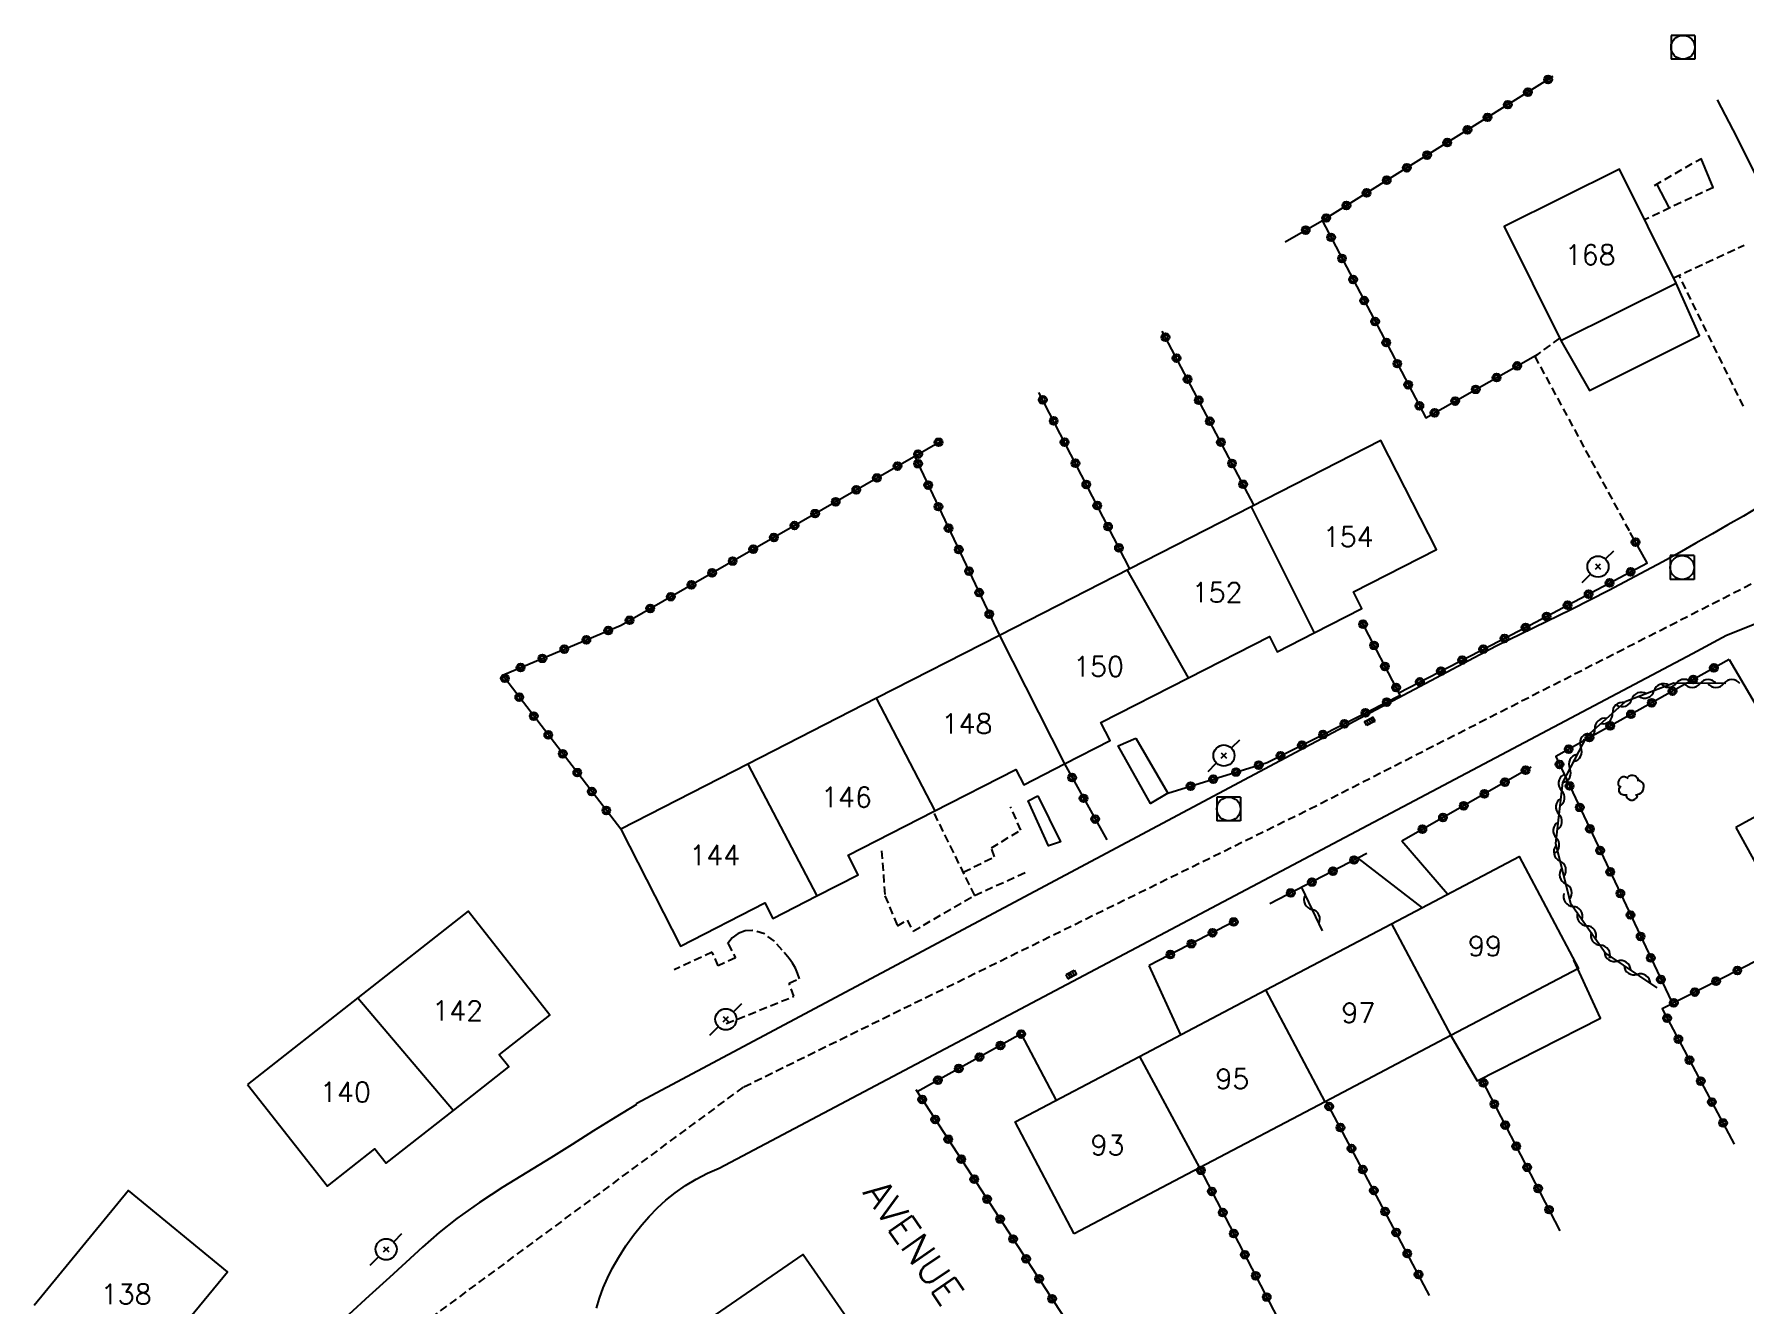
# Model space of a CAD drawing. Header units: millimetres. Extents: x 164000 to 165000, y 151998 to 153000.
# Drawn here: x 164154.3 to 164262.3, y 152286.3 to 152366.4 of the extents above; entities that cross this region are included whole.
import ezdxf
from ezdxf.enums import TextEntityAlignment as Align

# ---------------------------------------------------------------- set-up
doc = ezdxf.new("R2010")
doc.units = ezdxf.units.MM
doc.linetypes.add('DASHED', pattern=[0.75, 0.5, -0.25])
doc.layers.get('0').update_dxf_attribs({"linetype": 'CONTINUOUS'})
for name, color, linetype in [('W0001', 6, 'DASHED'), ('W0008', 7, 'CONTINUOUS'), ('W0014', 7, 'CONTINUOUS'), ('W0017', 7, 'CONTINUOUS'), ('W0101', 7, 'CONTINUOUS'), ('W0105', 7, 'CONTINUOUS'), ('W0112', 1, 'DASHED'), ('W0300', 7, 'CONTINUOUS'), ('W0310', 3, 'CONTINUOUS'), ('W0323', 7, 'CONTINUOUS'), ('W0401', 7, 'CONTINUOUS'), ('W0420', 7, 'CONTINUOUS'), ('W0473', 7, 'CONTINUOUS'), ('W0989', 7, 'CONTINUOUS'), ('W0991', 7, 'CONTINUOUS'), ('W1102', 7, 'CONTINUOUS')]:
    doc.layers.add(name, color=color, linetype=linetype)
doc.styles.get("Standard").update_dxf_attribs({"font": 'romans.shx', "width": 0.85})

# ---------------------------------------------------------------- blocks, each defined once
blk = doc.blocks.new('T473')
for p, q in [((-0.166667, 0.166667), (0.166667, -0.166667)), ((-0.166667, -0.166667), (0.166667, 0.166667)), ((0.500001, 0.500001), (1.000002, 1.000002)), ((-1.000002, -1.000002), (-0.500001, -0.500001))]:
    blk.add_line(p, q)
blk.add_ellipse((0, 0), major_axis=(0.471405, 0.471405), ratio=1, start_param=5.4977871438, end_param=11.780972451)
blk = doc.blocks.new('T300')
for p, q in [((-0.8, 0.51), (-0.86, 0.34)), ((-0.86, 0.34), (-0.86, 0.17)), ((-0.86, 0.17), (-0.74, 0.06)), ((-0.69, 0.63), (-0.8, 0.51)), ((-0.8, -0.06), (-0.74, 0.06)), ((-0.74, 0.06), (-0.69, 0.11)), ((-0.57, 0.69), (-0.69, 0.63)), ((-0.46, 0.69), (-0.57, 0.69)), ((-0.29, 0.63), (-0.46, 0.69)), ((-0.29, 0.63), (-0.17, 0.74)), ((-0.23, 0.57), (-0.29, 0.63)), ((-0.17, 0.74), (-0.06, 0.8)), ((-0.06, 0.8), (0.06, 0.8)), ((0.06, 0.8), (0.23, 0.74)), ((0.23, 0.74), (0.34, 0.63)), ((0.34, 0.63), (0.4, 0.51)), ((0.46, 0.46), (0.34, 0.46)), ((0.4, 0.51), (0.4, 0.46)), ((0.57, 0.4), (0.46, 0.46)), ((0.57, 0.4), (0.69, 0.29)), ((0.69, 0.29), (0.74, 0.17)), ((0.74, 0.06), (0.69, -0.17)), ((0.74, 0.17), (0.74, 0.06)), ((-0.8, -0.17), (-0.8, -0.06)), ((-0.8, -0.23), (-0.8, -0.17)), ((-0.74, -0.34), (-0.8, -0.23)), ((-0.69, -0.4), (-0.74, -0.34)), ((-0.51, -0.46), (-0.69, -0.4)), ((-0.4, -0.46), (-0.51, -0.46)), ((-0.4, -0.46), (-0.34, -0.46)), ((-0.34, -0.46), (-0.34, -0.4)), ((-0.34, -0.51), (-0.34, -0.46)), ((-0.29, -0.63), (-0.34, -0.51)), ((-0.17, -0.74), (-0.29, -0.63)), ((-0.06, -0.8), (-0.17, -0.74)), ((0.06, -0.8), (-0.06, -0.8)), ((0.17, -0.74), (0.06, -0.8)), ((0.23, -0.69), (0.17, -0.74)), ((0.29, -0.46), (0.23, -0.46)), ((0.29, -0.63), (0.23, -0.69)), ((0.46, -0.4), (0.29, -0.46)), ((0.34, -0.51), (0.29, -0.63)), ((0.34, -0.51), (0.34, -0.46)), ((0.57, -0.34), (0.46, -0.4)), ((0.63, -0.29), (0.57, -0.34)), ((0.69, -0.17), (0.63, -0.29))]:
    blk.add_line(p, q)
blk = doc.blocks.new('T420')
for p, q in [((0.75, 0.75), (-0.75, 0.75)), ((-0.75, 0.75), (-0.75, -0.75)), ((0.75, 0.75), (0.75, -0.75)), ((0.75, -0.75), (-0.75, -0.75))]:
    blk.add_line(p, q)
blk.add_ellipse((0, 0), major_axis=(-0.53, 0.53), ratio=1, start_param=3.926991, end_param=10.210176)
blk = doc.blocks.new('T401')
for p, q in [((-0.3, 0.3), (0, 0.3)), ((-0.3, -0.25), (-0.3, 0.3)), ((-0.3, 0.15), (0, 0.15)), ((-0.3, 0), (0, 0)), ((0, 0.3), (0, -0.25)), ((-0.3, -0.15), (0, -0.15)), ((-0.3, -0.25), (-0.3, -0.3)), ((-0.3, -0.3), (0, -0.3)), ((0, -0.3), (0, -0.25))]:
    blk.add_line(p, q)
blk = doc.blocks.new('t323o')
at = {"color": 0, "linetype": 'Continuous'}
for radius in [0.25, 0.15]:
    blk.add_circle((0, 0), radius, dxfattribs=at)
blk = doc.blocks.new('t310o')
at = {"color": 0, "linetype": 'Continuous'}
for centre, start, end in [((-0.5, 0.38), 216.8699, 323.1304), ((0.5, -0.37), 36.8699, 143.1303)]:
    blk.add_arc(centre, 0.625, start, end, dxfattribs=at)

msp = doc.modelspace()

# ---------------------------------------------------------------- linework, layer by layer
at = {"layer": 'W0001'}
msp.add_lwpolyline([(164178.78, 152284.99), (164199.12, 152300.01), (164234.82, 152317.54), (164273.33, 152337.17)], dxfattribs=at)
at = {"layer": 'W0008'}
for points in [[(164260.51, 152362.27), (164261.75, 152359.89), (164263, 152357.4)], [(164263.14, 152336.6), (164262.18, 152336.01), (164261.19, 152335.46), (164260.22, 152334.9), (164259.18, 152334.3), (164258.13, 152333.7), (164257.08, 152333.13), (164256.02, 152332.56), (164253.68, 152331.33), (164251.32, 152330.13), (164248.96, 152328.96), (164246.58, 152327.81)], [(164258.96, 152327.35), (164261.11, 152328.51), (164263.38, 152329.4), (164266.1, 152329.94), (164268.29, 152329.94), (164270.71, 152329.72), (164272.63, 152329.48), (164274.57, 152328.51), (164275.73, 152327.62), (164277.51, 152326.08)], [(164246.58, 152327.81), (164234.88, 152321.61), (164192.32, 152298.93)], [(164197.55, 152294.88), (164258.96, 152327.35)], [(164192.35, 152298.9), (164190.99, 152298.07), (164189.63, 152297.23), (164188.28, 152296.38), (164186.93, 152295.53), (164185.43, 152294.6), (164183.92, 152293.68), (164182.44, 152292.72), (164181, 152291.7), (164179.89, 152290.82), (164178.84, 152289.89), (164177.8, 152288.93), (164176.76, 152287.98), (164175.47, 152286.82), (164174.19, 152285.65)], [(164189.81, 152286.04), (164190.02, 152286.68), (164190.25, 152287.32), (164190.51, 152287.94), (164190.81, 152288.55), (164191.22, 152289.27), (164191.67, 152289.97), (164192.15, 152290.65), (164192.67, 152291.3), (164193.15, 152291.84), (164193.66, 152292.37), (164194.2, 152292.86), (164194.78, 152293.32), (164195.43, 152293.78), (164196.11, 152294.19), (164196.82, 152294.56), (164197.55, 152294.88)]]:
    msp.add_lwpolyline(points, dxfattribs=at)
at = {"layer": 'W0014'}
for points in [[(164261.28, 152326.97), (164264.62, 152321.26)], [(164243.51, 152312.16), (164240.62, 152315.51)], [(164237.85, 152314.44), (164241.9, 152311.31)]]:
    msp.add_lwpolyline(points, dxfattribs=at)
at = {"layer": 'W0017'}
for points in [[(164226.68, 152303.29), (164224.68, 152307.67)], [(164216.6, 152303.34), (164218.81, 152299.15)]]:
    msp.add_lwpolyline(points, dxfattribs=at)
at = {"layer": 'W0101'}
for points in [[(164257.93, 152350.71), (164254.36, 152357.9), (164247.08, 152354.29), (164250.65, 152347.09)], [(164250.65, 152347.09), (164252.46, 152343.93), (164259.41, 152347.4), (164257.93, 152350.71)], [(164235.1, 152328.65), (164238.11, 152330.19), (164237.58, 152331.23), (164242.82, 152333.91), (164239.31, 152340.78), (164231.13, 152336.6)], [(164231.13, 152336.6), (164223.46, 152332.68)], [(164223.46, 152332.68), (164215.24, 152328.48)], [(164227.16, 152325.81), (164232.27, 152328.42), (164232.76, 152327.45), (164235.1, 152328.65)], [(164215.24, 152328.48), (164207.49, 152324.52)], [(164219.34, 152320.38), (164222.22, 152321.86), (164221.64, 152322.99), (164227.16, 152325.81)], [(164207.49, 152324.52), (164199.37, 152320.36)], [(164199.37, 152320.36), (164191.35, 152316.26)], [(164211.08, 152317.37), (164216.28, 152320.03), (164216.77, 152319.07), (164219.34, 152320.38)], [(164275.9, 152314.45), (164272.81, 152320.05), (164269.78, 152318.37), (164268.75, 152320.24), (164261.7, 152316.36)], [(164203.72, 152312.05), (164206.33, 152313.38), (164205.7, 152314.62), (164211.08, 152317.37)], [(164191.35, 152316.26), (164195.12, 152308.89), (164200.45, 152311.61), (164200.95, 152310.63), (164203.72, 152312.05)], [(164261.7, 152316.36), (164265.6, 152309.29)], [(164239.98, 152310.3), (164248.03, 152314.54), (164251.76, 152307.48), (164243.71, 152303.24)], [(164180.79, 152298.52), (164184.28, 152301.27), (164183.68, 152302.03), (164186.88, 152304.54), (164181.72, 152311.1), (164174.76, 152305.62)], [(164232.04, 152306.12), (164239.98, 152310.3)], [(164243.71, 152303.24), (164245.37, 152300.38), (164253.16, 152304.35), (164251.47, 152308.01)], [(164224.08, 152301.93), (164232.04, 152306.12)], [(164174.76, 152305.62), (164167.8, 152300.15)], [(164243.71, 152303.24), (164235.78, 152299.06)], [(164219.96, 152290.73), (164216.24, 152297.8), (164224.08, 152301.93)], [(164167.8, 152300.15), (164172.84, 152293.75), (164175.83, 152296.1), (164176.55, 152295.19), (164180.79, 152298.52)], [(164235.78, 152299.06), (164227.87, 152294.9)], [(164227.87, 152294.9), (164219.96, 152290.73)], [(164161.64, 152280.39), (164164.87, 152284.32), (164163.89, 152285.12), (164166.54, 152288.34), (164160.3, 152293.46), (164154.35, 152286.22)], [(164200.17, 152277.1), (164198.56, 152279.43), (164199.69, 152280.21), (164196.39, 152284.97), (164202.85, 152289.44), (164207.8, 152282.3)]]:
    msp.add_lwpolyline(points, dxfattribs=at)
at = {"layer": 'W0105'}
for points in [[(164260.27, 152356.74), (164259.51, 152358.57)], [(164257.52, 152355.45), (164256.71, 152356.97), (164256.72, 152356.96)]]:
    msp.add_lwpolyline(points, dxfattribs=at)
for points in [[(164223.85, 152322.01), (164225.87, 152318.53), (164224.76, 152317.89), (164222.74, 152321.53)], [(164217.67, 152318.37), (164219.1, 152315.46), (164218.34, 152315.22), (164217.05, 152318.05)]]:
    msp.add_lwpolyline(points, close=True, dxfattribs=at)
at = {"layer": 'W0112'}
for points in [[(164256.56, 152356.88), (164259.52, 152358.58)], [(164260.28, 152356.75), (164255.94, 152354.71)], [(164257.77, 152351.04), (164262.22, 152353.11)], [(164262.17, 152342.94), (164258.11, 152351.2)], [(164250.58, 152347.23), (164249.01, 152346.09), (164255.02, 152334.98)], [(164207.8, 152314.89), (164208.02, 152312.06), (164208.8, 152310.17), (164209.42, 152310.52), (164209.8, 152309.82), (164213.68, 152312.09), (164211.08, 152317.37)], [(164212.96, 152313.55), (164214.92, 152314.52), (164214.73, 152315.08), (164216.59, 152316.21), (164215.94, 152317.67)], [(164213.67, 152312.08), (164217, 152313.6)], [(164202.62, 152306.83), (164202.51, 152307.17), (164202.37, 152307.5), (164202.19, 152307.81), (164201.98, 152308.1), (164201.54, 152308.64), (164201.04, 152309.2), (164200.41, 152309.66), (164199.66, 152309.88), (164199.19, 152309.85), (164198.75, 152309.69), (164198.38, 152309.41), (164198.09, 152309.04)], [(164198.12, 152309.04), (164198.58, 152308.15), (164197.5, 152307.64), (164197.12, 152308.5), (164194.72, 152307.4)], [(164198.01, 152304), (164202.27, 152305.72), (164201.98, 152306.56), (164202.62, 152306.83)]]:
    msp.add_lwpolyline(points, dxfattribs=at)
at = {"layer": 'W0310'}
for points in [[(164261.06, 152325.46), (164257.78, 152325.47), (164254.72, 152324.3), (164252.27, 152322.12), (164250.76, 152319.21), (164250.32, 152315.36), (164251.27, 152311.6), (164253.5, 152308.43), (164256.72, 152306.26)], [(164234.31, 152312.55), (164235.6, 152309.85)]]:
    msp.add_lwpolyline(points, dxfattribs=at)
at = {"layer": 'W0323'}
for points in [[(164233.26, 152353.31), (164235.58, 152354.64), (164250.18, 152363.76)], [(164235.6, 152354.66), (164242.13, 152342.21), (164249.2, 152346.24)], [(164231.31, 152336.69), (164225.51, 152347.69)], [(164223.46, 152332.68), (164217.73, 152343.82)], [(164191.35, 152316.26), (164183.88, 152325.98), (164191.38, 152329.13), (164206.75, 152337.98), (164211.49, 152340.72)], [(164209.89, 152339.79), (164215.24, 152328.48)], [(164256.11, 152333.06), (164255.02, 152334.98)], [(164240.43, 152324.87), (164248.71, 152329.13), (164256.13, 152333.07)], [(164225.87, 152318.53), (164232.12, 152320.48), (164235.66, 152322.23), (164240.51, 152324.71), (164238.06, 152329.43)], [(164261.28, 152326.97), (164250.33, 152320.85), (164257.61, 152305.43)], [(164219.34, 152320.38), (164222.01, 152315.59)], [(164248.79, 152320.18), (164240.62, 152315.51)], [(164238.41, 152314.73), (164232.29, 152311.55)], [(164230.18, 152310.5), (164224.68, 152307.67)], [(164265.6, 152309.29), (164257.04, 152304.94), (164261.6, 152296.4)], [(164216.62, 152303.35), (164210.05, 152299.7)], [(164245.63, 152300.52), (164250.6, 152290.93)], [(164209.96, 152299.85), (164224.29, 152277.84)], [(164242.38, 152286.85), (164235.86, 152299.11)], [(164227.87, 152294.9), (164234.17, 152282.76)]]:
    msp.add_lwpolyline(points, dxfattribs=at)
at = {"layer": 'W1102'}
for points in [[(164250.65, 152347.09), (164257.93, 152350.71)], [(164231.13, 152336.6), (164235.1, 152328.65)], [(164227.16, 152325.81), (164223.31, 152332.6)], [(164215.24, 152328.48), (164219.34, 152320.38)], [(164211.18, 152317.42), (164207.49, 152324.52)], [(164199.37, 152320.36), (164203.72, 152312.05)], [(164239.98, 152310.3), (164243.71, 152303.24)], [(164235.78, 152299.06), (164232.04, 152306.12)], [(164174.76, 152305.62), (164180.79, 152298.52)], [(164224.08, 152301.93), (164227.87, 152294.9)]]:
    msp.add_lwpolyline(points, dxfattribs=at)

# ---------------------------------------------------------------- block references
at = {"layer": 'W0300'}
msp.add_blockref('T300', (164255.13, 152318.88), dxfattribs=at)
at = {"layer": 'W0310'}
for p, rotation in [((164256.53, 152324.99), 200.8402347515903), ((164257.94, 152325.47), 179.9776012173147), ((164259.44, 152325.46), 179.9776012173147), ((164260.94, 152325.46), 179.9776012173147), ((164253.92, 152323.59), 221.7028734021305), ((164255.12, 152324.45), 200.8402347515903), ((164252.8, 152322.59), 221.7028734021305), ((164251.91, 152321.42), 242.5655171668757), ((164251.22, 152320.09), 242.5655171668757), ((164250.7, 152318.7), 263.4281630641354), ((164250.53, 152317.21), 263.4281630641354), ((164250.36, 152315.72), 263.4281630641354), ((164250.59, 152314.26), 284.2908088491218), ((164250.96, 152312.81), 284.2908088491218), ((164234.95, 152311.2), 295.6410023707134), ((164251.42, 152311.39), 305.1534543292209), ((164252.28, 152310.17), 305.1534543292209), ((164253.15, 152308.94), 305.1534543292209), ((164254.23, 152307.94), 326.016099504699), ((164255.47, 152307.1), 326.016099504699)]:
    msp.add_blockref('t310o', p, dxfattribs=dict(at, rotation=rotation))
at = {"layer": 'W0323'}
for p, rotation in [((164248.58, 152362.76), 31.97723191133235), ((164249.85, 152363.55), 31.97723191133235), ((164247.31, 152361.97), 31.97723191133235), ((164246.03, 152361.17), 31.97723191133235), ((164243.49, 152359.58), 31.97723191133235), ((164244.76, 152360.38), 31.97723191133235), ((164242.22, 152358.79), 31.97723191133235), ((164240.94, 152357.99), 31.97723191133235), ((164238.4, 152356.4), 31.97723191133235), ((164239.67, 152357.2), 31.97723191133235), ((164237.13, 152355.61), 31.97723191133235), ((164235.85, 152354.82), 31.97723191133235), ((164234.56, 152354.06), 30.03265340674313), ((164236.16, 152353.6), 297.6664476102342), ((164236.85, 152352.27), 297.6664476102342), ((164237.55, 152350.94), 297.6664476102342), ((164238.25, 152349.61), 297.6664476102342), ((164238.94, 152348.29), 297.6664476102342), ((164225.71, 152347.3), 117.8226644232062), ((164239.64, 152346.96), 297.6664476102342), ((164226.41, 152345.98), 117.8226644232062), ((164240.34, 152345.63), 297.6664476102342), ((164247.9, 152345.49), 29.64475372938578), ((164227.11, 152344.65), 117.8226644232062), ((164246.6, 152344.75), 29.64475372938578), ((164217.97, 152343.35), 117.2217987895264), ((164227.81, 152343.32), 117.8226644232062), ((164241.03, 152344.3), 297.6664476102342), ((164245.29, 152344.01), 29.64475372938578), ((164241.73, 152342.97), 297.6664476102342), ((164242.69, 152342.53), 29.64475372938578), ((164243.99, 152343.27), 29.64475372938578), ((164218.66, 152342.02), 117.2217987895264), ((164228.51, 152342), 117.8226644232062), ((164211.4, 152340.67), 30.03265340656484), ((164219.35, 152340.68), 117.2217987895264), ((164229.21, 152340.67), 117.8226644232062), ((164208.81, 152339.17), 30.03265340656484), ((164210.11, 152339.92), 30.03265340656484), ((164210.11, 152339.32), 295.3303257436948), ((164220.03, 152339.35), 117.2217987895264), ((164229.91, 152339.34), 117.8226644232062), ((164207.51, 152338.42), 30.03265340656484), ((164210.75, 152337.97), 295.3303257436948), ((164220.72, 152338.01), 117.2217987895264), ((164230.61, 152338.02), 117.8226644232062), ((164204.91, 152336.92), 29.9177849679576), ((164206.21, 152337.67), 29.9177849679576), ((164203.61, 152336.17), 29.9177849679576), ((164211.39, 152336.61), 295.3303257436948), ((164221.41, 152336.68), 117.2217987895264), ((164202.31, 152335.42), 29.9177849679576), ((164212.03, 152335.25), 295.3303257436948), ((164222.09, 152335.35), 117.2217987895264), ((164199.71, 152333.93), 29.9177849679576), ((164201.01, 152334.67), 29.9177849679576), ((164212.67, 152333.9), 295.3303257436948), ((164222.78, 152334.01), 117.2217987895264), ((164255.37, 152334.37), 119.6773748620709), ((164198.41, 152333.18), 29.9177849679576), ((164213.32, 152332.54), 295.3303257436948), ((164195.81, 152331.68), 29.9177849679576), ((164197.11, 152332.43), 29.9177849679576), ((164253.73, 152331.8), 27.96424406805896), ((164255.06, 152332.5), 27.96424406805896), ((164194.51, 152330.93), 29.9177849679576), ((164213.96, 152331.19), 295.3303257436948), ((164251.08, 152330.39), 27.96424406805896), ((164252.41, 152331.09), 27.96424406805896), ((164191.91, 152329.44), 29.9177849679576), ((164193.21, 152330.19), 29.9177849679576), ((164214.6, 152329.83), 295.3303257436948), ((164249.76, 152329.69), 27.96424406805896), ((164190.56, 152328.79), 22.82443827346879), ((164238.18, 152329.19), 117.4744255102477), ((164247.1, 152328.3), 27.22716052876466), ((164248.43, 152328.99), 27.22716052876466), ((164187.79, 152327.62), 22.82443827346879), ((164189.18, 152328.21), 22.82443827346879), ((164238.87, 152327.86), 117.4744255102477), ((164245.76, 152327.62), 27.22716052876466), ((164185.03, 152326.46), 22.82443827346879), ((164186.41, 152327.04), 22.82443827346879), ((164239.56, 152326.53), 117.4744255102477), ((164243.09, 152326.24), 27.22716052876466), ((164244.43, 152326.93), 27.22716052876466), ((164260.31, 152326.44), 209.2101359115922), ((164184.04, 152325.78), 127.5568427200565), ((164240.26, 152325.2), 117.4744255102477), ((164241.76, 152325.56), 27.22716052876466), ((164259.01, 152325.71), 209.2101359115922), ((164184.95, 152324.59), 127.5568427200565), ((164239.67, 152324.28), 27.07208689126491), ((164256.39, 152324.24), 209.2101359115922), ((164257.7, 152324.97), 209.2101359115922), ((164185.86, 152323.4), 127.5568427200565), ((164237, 152322.91), 27.07208689126491), ((164238.33, 152323.6), 27.07208689126491), ((164255.08, 152323.51), 209.2101359115922), ((164186.78, 152322.21), 127.5568427200565), ((164235.66, 152322.23), 27.07208689126491), ((164252.46, 152322.04), 209.2101359115922), ((164253.77, 152322.78), 209.2101359115922), ((164187.69, 152321.02), 127.5568427200565), ((164232.97, 152320.9), 26.38982812082684), ((164234.32, 152321.56), 26.38982812082684), ((164251.15, 152321.31), 209.2101359115922), ((164188.61, 152319.83), 127.5568427200565), ((164230.17, 152319.87), 17.24146055127355), ((164231.6, 152320.31), 17.24146055127355), ((164248.43, 152319.98), 209.7245167868851), ((164250.57, 152320.35), 295.2686192760667), ((164189.52, 152318.64), 127.5568427200565), ((164219.82, 152319.52), 299.1959279625189), ((164227.3, 152318.98), 17.24146055127355), ((164228.73, 152319.42), 17.24146055127355), ((164247.13, 152319.23), 209.7245167868851), ((164251.21, 152318.99), 295.2686192760667), ((164190.44, 152317.45), 127.5568427200565), ((164220.55, 152318.21), 299.1959279625189), ((164244.53, 152317.74), 209.7245167868851), ((164245.83, 152318.49), 209.7245167868851), ((164251.85, 152317.64), 295.2686192760667), ((164221.28, 152316.9), 299.1959279625189), ((164243.22, 152317), 209.7245167868851), ((164241.92, 152316.26), 209.7245167868851), ((164252.49, 152316.28), 295.2686192760667), ((164237.61, 152314.32), 207.4664834900435), ((164253.13, 152314.92), 295.2686192760667), ((164236.28, 152313.62), 207.4664834900435), ((164253.77, 152313.57), 295.2686192760667), ((164233.62, 152312.24), 207.4664834900435), ((164234.95, 152312.93), 207.4664834900435), ((164254.41, 152312.21), 295.2686192760667), ((164230.02, 152310.41), 207.2351451253639), ((164255.05, 152310.85), 295.2686192760667), ((164227.35, 152309.04), 207.2351451253639), ((164228.68, 152309.73), 207.2351451253639), ((164255.69, 152309.5), 295.2686192760667), ((164226.02, 152308.35), 207.2351451253639), ((164256.33, 152308.14), 295.2686192760667), ((164256.97, 152306.78), 295.2686192760667), ((164260.45, 152306.67), 206.9281425933443), ((164261.79, 152307.35), 206.9281425933443), ((164259.11, 152305.99), 206.9281425933443), ((164257.78, 152305.31), 206.9281425933443), ((164257.36, 152304.34), 298.0732780707472), ((164215.3, 152302.62), 209.0477592678674), ((164216.61, 152303.34), 209.0477592678674), ((164258.07, 152303.02), 298.0732780707472), ((164213.98, 152301.89), 209.0477592678674), ((164258.77, 152301.7), 298.0732780707472), ((164211.36, 152300.43), 209.0477592678674), ((164212.67, 152301.16), 209.0477592678674), ((164245.77, 152300.26), 297.3790364429159), ((164259.48, 152300.37), 298.0732780707472), ((164210.37, 152299.21), 303.0768332349721), ((164236.04, 152298.77), 117.9993124448405), ((164246.46, 152298.92), 297.3790364429159), ((164260.18, 152299.05), 298.0732780707472), ((164211.19, 152297.95), 303.0768332349721), ((164236.75, 152297.44), 117.9993124448405), ((164247.15, 152297.59), 297.3790364429159), ((164260.89, 152297.73), 298.0732780707472), ((164212.01, 152296.7), 303.0768332349721), ((164237.45, 152296.12), 117.9993124448405), ((164247.84, 152296.26), 297.3790364429159), ((164212.83, 152295.44), 303.0768332349721), ((164238.16, 152294.79), 117.9993124448405), ((164248.53, 152294.93), 297.3790364429159), ((164213.65, 152294.18), 303.0768332349721), ((164227.95, 152294.74), 297.435361128973), ((164214.46, 152292.93), 303.0768332349721), ((164228.64, 152293.41), 297.435361128973), ((164238.86, 152293.47), 117.9993124448405), ((164249.22, 152293.6), 297.3790364429159), ((164215.28, 152291.67), 303.0768332349721), ((164229.33, 152292.08), 297.435361128973), ((164239.57, 152292.14), 117.9993124448405), ((164249.91, 152292.26), 297.3790364429159), ((164230.02, 152290.75), 297.435361128973), ((164240.27, 152290.82), 117.9993124448405), ((164216.1, 152290.41), 303.0768332349721), ((164230.72, 152289.42), 297.435361128973), ((164240.97, 152289.49), 117.9993124448405), ((164216.92, 152289.16), 303.0768332349721), ((164217.74, 152287.9), 303.0768332349721), ((164231.41, 152288.09), 297.435361128973), ((164241.68, 152288.17), 117.9993124448405), ((164218.56, 152286.64), 303.0768332349721), ((164232.1, 152286.75), 297.435361128973)]:
    msp.add_blockref('t323o', p, dxfattribs=dict(at, rotation=rotation))
at = {"layer": 'W0401'}
for p, rotation in [((164238.54, 152323.2), 117.9215394362), ((164219.83, 152306.96), 297.8683441017111)]:
    msp.add_blockref('T401', p, dxfattribs=dict(at, rotation=rotation))
at = {"layer": 'W0420'}
for p in [(164258.36, 152365.59), (164258.31, 152332.77), (164229.7, 152317.54)]:
    msp.add_blockref('T420', p, dxfattribs=at)
at = {"layer": 'W0473'}
for p in [(164253, 152332.83), (164229.4, 152320.91), (164197.98, 152304.27), (164176.55, 152289.76)]:
    msp.add_blockref('T473', p, dxfattribs=at)

# ---------------------------------------------------------------- texts
at = {"layer": 'W0989'}
msp.add_text('AVENUE JACQUES GEORGIN  ', height=1.75, rotation=304.7697, dxfattribs=at).set_placement((164206.58, 152293.33))
at = {"layer": 'W0991'}
for s, p in [('168', (164252.51, 152352.5)), ('154', (164237.24, 152334.71)), ('152', (164228.97, 152331.2)), ('150', (164221.49, 152326.53)), ('148', (164213.19, 152322.92)), ('146', (164205.59, 152318.28)), ('144', (164197.28, 152314.62)), ('99', (164245.87, 152308.89)), ('142', (164181.06, 152304.81)), ('97', (164237.88, 152304.68)), ('95', (164229.93, 152300.51)), ('140', (164173.98, 152299.68)), ('93', (164222.06, 152296.33)), ('138', (164160.15, 152286.93))]:
    msp.add_text(s, height=1.25, dxfattribs=at).set_placement(p, align=Align.MIDDLE_CENTER)

doc.saveas('drawing.dxf')
